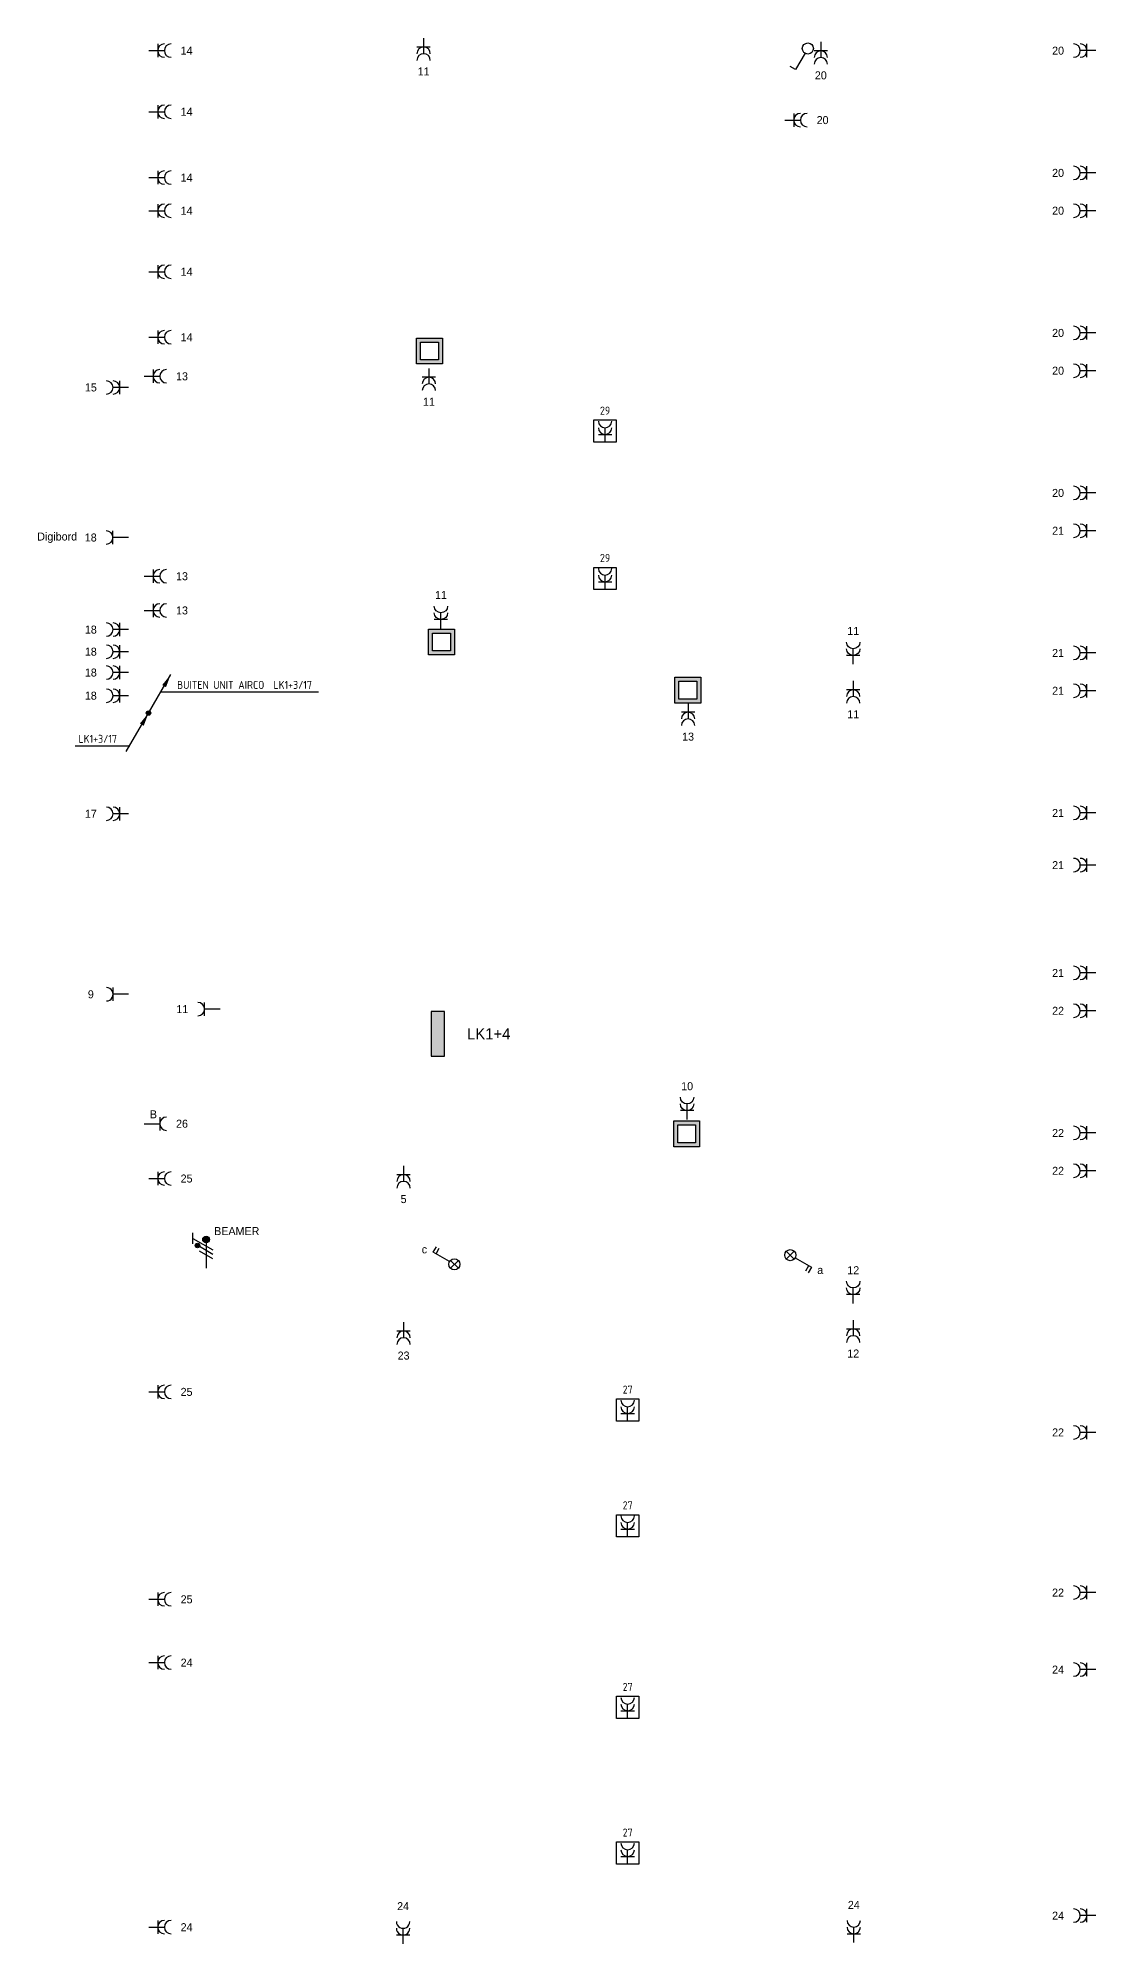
# Model space of a CAD drawing. Header units: millimetres. Extents: x -3262 to 112688, y 0 to 219176.
# Drawn here: x 88906 to 112688, y 174509 to 217385 of the extents above; entities that cross this region are included whole.
import ezdxf
from ezdxf.enums import TextEntityAlignment as Align
from ezdxf.lldxf.tags import DXFTag

# ---------------------------------------------------------------- set-up
doc = ezdxf.new("R2010")
doc.units = ezdxf.units.MM
doc.header["$LTSCALE"] = 100
for name, color, linetype in [('EL6112--', 3, 'Continuous'), ('EL6212--', 3, 'Continuous'), ('EL6222--', 3, 'Continuous'), ('EL6311--', 3, 'Continuous')]:
    doc.layers.add(name, color=color, linetype=linetype)
doc.styles.add('buro-018', font='BUROFONT.shx', dxfattribs={"height": 180})
doc.styles.add('BURO-025', font='BUROFONT.shx', dxfattribs={"height": 250})
doc.styles.add('STABICAD-012', font='ISOCP.SHX', dxfattribs={"height": 1.2})
doc.styles.add('STABICAD-018', font='ISOCP.SHX', dxfattribs={"height": 1.8})
tags = doc.linetypes.add('DASHEDX2', pattern=[1.5, 1, -0.5]).pattern_tags.tags
tags[6:7] = [DXFTag(74, 4), DXFTag(75, 0), DXFTag(340, '0'), DXFTag(46, 1.0), DXFTag(50, 0.0), DXFTag(44, 0.0), DXFTag(45, 0.0)]
tags[4:5] = [DXFTag(74, 4), DXFTag(75, 0), DXFTag(340, '0'), DXFTag(46, 1.0), DXFTag(50, 0.0), DXFTag(44, 0.0), DXFTag(45, 0.0)]

# ---------------------------------------------------------------- blocks, each defined once
blk = doc.blocks.new('111304A')
at = {"color": 0, "linetype": 'Continuous'}
for p, q in [((0, 1), (0, 4.5)), ((-1.5, 3), (1.5, 3))]:
    blk.add_line(p, q, dxfattribs=at)
for centre in [(0, 6), (0, 4.5)]:
    blk.add_arc(centre, 1.5, 180, 0, dxfattribs=at)
at = {"color": 0, "linetype": 'Continuous', "style": 'buro-018'}
for tag, p in [('CIRCUIT', (0, 8.5)), ('PANEL', (0, 11.5)), ('SUBCIRCUIT', (4.5, 8.5))]:
    blk.add_attdef(tag, text='', height=1.8, dxfattribs=at).set_placement(p, align=Align.MIDDLE)
at = {"color": 0, "linetype": 'Continuous', "style": 'buro-018', "flags": 1}
for tag, p in [('POWERCODE', (13, 8.5)), ('ARTICLECODE', (0, 0))]:
    blk.add_attdef(tag, text='', height=1.8, dxfattribs=at).set_placement(p, align=Align.MIDDLE)
blk = doc.blocks.new('111304')
at = {"color": 0, "linetype": 'Continuous'}
for p, q in [((-1.5, 4.5), (1.5, 4.5)), ((0, 1), (0, 4.5))]:
    blk.add_line(p, q, dxfattribs=at)
blk.add_arc((0, 6), 1.5, 180, 0, dxfattribs=at)
at = {"color": 0, "linetype": 'Continuous', "style": 'buro-018'}
for tag, p in [('CIRCUIT', (0, 8.5)), ('PANEL', (0, 11.5)), ('SUBCIRCUIT', (4.5, 8.5))]:
    blk.add_attdef(tag, text='', height=1.8, dxfattribs=at).set_placement(p, align=Align.MIDDLE)
at = {"color": 0, "linetype": 'Continuous', "style": 'buro-018', "flags": 1}
for tag, p in [('POWERCODE', (13, 8.5)), ('ARTICLECODE', (0, 0))]:
    blk.add_attdef(tag, text='', height=1.8, dxfattribs=at).set_placement(p, align=Align.MIDDLE)
blk = doc.blocks.new('111402')
at = {"color": 0, "linetype": 'Continuous'}
for p, q in [((-0.88, 1.37), (0.88, 3.13)), ((0.88, 1.37), (-0.88, 3.13))]:
    blk.add_line(p, q, dxfattribs=at)
blk = doc.blocks.new('*U67')
at = {"color": 0, "linetype": 'Continuous'}
for p, q in [((0.62, 3.33), (2.74, 7)), ((2.39, 6.39), (3.6, 5.69)), ((2.74, 7), (3.95, 6.3))]:
    blk.add_line(p, q, dxfattribs=at)
blk.add_circle((0, 2.25), 1.25, dxfattribs=at)
at = {"color": 0, "linetype": 'DASHEDX2'}
blk.add_blockref('111402', (0, 0), dxfattribs=at)
at = {"color": 0, "linetype": 'Continuous', "style": 'buro-018'}
blk.add_attdef('SWITCHCODE', text='', height=1.8, dxfattribs=at).set_placement((3.36, 9), align=Align.MIDDLE)
at = {"color": 0, "linetype": 'Continuous', "style": 'buro-018', "flags": 1}
blk.add_attdef('ARTICLECODE', text='', height=1.8, dxfattribs=at).set_placement((0, 0), align=Align.MIDDLE)
blk = doc.blocks.new('*U68')
at = {"color": 0, "linetype": 'Continuous'}
for p, q in [((0.62, 3.33), (2.74, 7)), ((2.39, 6.39), (3.6, 5.69)), ((2.74, 7), (3.95, 6.3))]:
    blk.add_line(p, q, dxfattribs=at)
blk.add_circle((0, 2.25), 1.25, dxfattribs=at)
at = {"color": 0, "linetype": 'DASHEDX2'}
blk.add_blockref('111402', (0, 0), dxfattribs=at)
at = {"color": 0, "linetype": 'Continuous', "style": 'buro-018'}
blk.add_attdef('SWITCHCODE', text='', height=1.8, dxfattribs=at).set_placement((3.36, 9), align=Align.MIDDLE)
at = {"color": 0, "linetype": 'Continuous', "style": 'buro-018', "flags": 1}
blk.add_attdef('ARTICLECODE', text='', height=1.8, dxfattribs=at).set_placement((0, 0), align=Align.MIDDLE)
blk = doc.blocks.new('E00078')
at = {"color": 0, "linetype": 'Continuous'}
for p, q in [((-3, 6.48), (-3, 8.98)), ((-3, 7.73), (1.5, 5.13)), ((1.5, 4.13), (-1.5, 5.87)), ((1.5, 3.13), (-1.5, 4.87)), ((0, 7.5), (0, 1))]:
    blk.add_line(p, q, dxfattribs=at)
at = {"color": 0, "linetype": 'Continuous', "const_width": 0.5}
blk.add_lwpolyline([(-2.18, 6.12, 1), (-1.68, 6.12, 1)], format="xyb", close=True, dxfattribs=at)
at = {"color": 0, "const_width": 0.75}
blk.add_lwpolyline([(-0.38, 7.5, 1), (0.38, 7.5, 1)], format="xyb", close=True, dxfattribs=at)
at = {"color": 0, "linetype": 'Continuous'}
for centre, radius in [((-1.93, 6.12), 0.5), ((0, 7.5), 0.75)]:
    blk.add_circle(centre, radius, dxfattribs=at)
at = {"color": 0, "linetype": 'Continuous', "style": 'buro-018'}
for tag, p in [('PANEL', (0, 14)), ('CIRCUIT', (0, 11)), ('SUBCIRCUIT', (4.5, 11))]:
    blk.add_attdef(tag, text='', height=1.8, dxfattribs=at).set_placement(p, align=Align.MIDDLE)
at = {"color": 0, "linetype": 'Continuous', "style": 'buro-018', "flags": 1}
for tag, p in [('POWERCODE', (13, 11)), ('ARTICLECODE', (0, 0))]:
    blk.add_attdef(tag, text='', height=1.8, dxfattribs=at).set_placement(p, align=Align.MIDDLE)
blk = doc.blocks.new('1116A4C')
at = {"color": 0, "linetype": 'Continuous'}
for p, q in [((-5, 4), (-5, 1)), ((5, 4), (-5, 4)), ((-5, 1), (5, 1)), ((5, 1), (5, 4))]:
    blk.add_line(p, q, dxfattribs=at)
blk.add_solid([(-5, 4), (-5, 1), (5, 4), (5, 1)], dxfattribs=at)
at = {"color": 1, "style": 'STABICAD-012', "flags": 1}
blk.add_attdef('CASCADINGPANEL', text='', height=1.8, rotation=90, dxfattribs=at).set_placement((979.06, 1958.83), align=Align.MIDDLE_CENTER)
at = {"color": 0, "linetype": 'Continuous', "style": 'buro-018'}
for tag, p in [('PANEL', (0, 15)), ('CIRCUIT', (0, 9)), ('SUBCIRCUIT', (4.5, 9)), ('PANELNAME', (0, 6))]:
    blk.add_attdef(tag, text='', height=1.8, dxfattribs=at).set_placement(p, align=Align.MIDDLE)
at = {"color": 0, "linetype": 'Continuous', "style": 'buro-018', "flags": 1}
blk.add_attdef('ARTICLECODE', text='', height=1.8, dxfattribs=at).set_placement((0, 0), align=Align.MIDDLE)
blk = doc.blocks.new('E00414')
at = {"color": 0, "linetype": 'Continuous'}
for p, q in [((-2.9, -2.9), (-2.9, 2.9)), ((-2.9, 2.9), (2.9, 2.9)), ((-2, 2), (2, 2)), ((-2, -2), (-2, 2)), ((2, 2), (2, -2)), ((2.9, 2.9), (2.9, -2.9)), ((2.9, -2.9), (-2.9, -2.9)), ((2, -2), (-2, -2))]:
    blk.add_line(p, q, dxfattribs=at)
for points in [[(-2.9, 2.9), (2.9, 2.9), (-2, 2), (2, 2)], [(-2, -2), (-2.9, -2.9), (-2, 2), (-2.9, 2.9)], [(2, 2), (2.9, 2.9), (2, -2), (2.9, -2.9)], [(2, -2), (2.9, -2.9), (-2, -2), (-2.9, -2.9)]]:
    blk.add_solid(points, dxfattribs=at)
at = {"color": 0, "linetype": 'Continuous', "style": 'STABICAD-018'}
for tag, p in [('PANEL', (0, 8)), ('CIRCUIT', (0, 5)), ('SUBCIRCUIT', (4.5, 5)), ('ARTICLECODE', (0, 0))]:
    blk.add_attdef(tag, text='', height=1.8, dxfattribs=at).set_placement(p, align=Align.MIDDLE)
at = {"color": 0, "linetype": 'Continuous', "style": 'STABICAD-018', "flags": 1}
blk.add_attdef('POWERCODE', text='', height=1.8, dxfattribs=at).set_placement((13, 5), align=Align.MIDDLE)
blk = doc.blocks.new('111304R')
at = {"color": 0, "linetype": 'Continuous'}
for p, q in [((-2.5, 2.5), (2.5, 2.5)), ((-2.5, -2.5), (-2.5, 2.5)), ((0, -2.25), (0, 0.75)), ((2.5, 2.5), (2.5, -2.5)), ((2.5, -2.5), (-2.5, -2.5)), ((-1.5, -0.75), (1.5, -0.75))]:
    blk.add_line(p, q, dxfattribs=at)
for centre in [(0, 2.25), (0, 0.75)]:
    blk.add_arc(centre, 1.5, 180, 0, dxfattribs=at)
at = {"color": 0, "linetype": 'Continuous', "style": 'STABICAD-018'}
for tag, p in [('CIRCUIT', (-0.12, 3.9)), ('PANEL', (-0.12, 6.9)), ('SUBCIRCUIT', (4.38, 3.9)), ('ARTICLECODE', (0, -3.5))]:
    blk.add_attdef(tag, text='', height=1.8, dxfattribs=at).set_placement(p, align=Align.MIDDLE)
at = {"color": 0, "linetype": 'Continuous', "style": 'STABICAD-018', "flags": 1}
blk.add_attdef('POWERCODE', text='', height=1.8, dxfattribs=at).set_placement((12.88, 3.9), align=Align.MIDDLE)
blk = doc.blocks.new('1114A1')
at = {"color": 0, "linetype": 'Continuous'}
for p, q in [((0.62, 3.33), (2.74, 7)), ((2.74, 7), (3.95, 6.3))]:
    blk.add_line(p, q, dxfattribs=at)
blk.add_circle((0, 2.25), 1.25, dxfattribs=at)
at = {"color": 0, "linetype": 'Continuous', "style": 'STABICAD-018'}
for tag, p in [('SWITCHCODE', (3.36, 9)), ('ARTICLECODE', (0, 0))]:
    blk.add_attdef(tag, text='', height=1.8, dxfattribs=at).set_placement(p, align=Align.MIDDLE)
blk = doc.blocks.new('E00429')
at = {"color": 0, "linetype": 'Continuous'}
for p, q in [((0, 0), (5, 8.66)), ((-5, -8.66), (0, 0))]:
    blk.add_line(p, q, dxfattribs=at)
for points in [[(5, 8.66, 0, 1, 0), (3.5, 6.06, 1, 1, 0)], [(0, 0, 0, 1, 0), (-1.5, -2.6, 1, 1, 0)]]:
    blk.add_lwpolyline(points, format="xyseb", dxfattribs=at)
blk.add_lwpolyline([(-0.25, 0, 0.5, 0.5, 1), (0.25, 0, 0.5, 0.5, 1)], format="xyseb", close=True, dxfattribs=at)
blk.add_circle((0, 0), 0.5, dxfattribs=at)
at = {"color": 0, "linetype": 'Continuous', "style": 'STABICAD-018'}
blk.add_attdef('ARTICLECODE', text='', height=1.8, dxfattribs=at).set_placement((0, 0), align=Align.MIDDLE)

msp = doc.modelspace()

# ---------------------------------------------------------------- linework, layer by layer
at = {"layer": 'EL6112--', "color": 1}
for points in [[(95213, 202669), (91668, 202669)], [(90971, 201456), (89736, 201456)]]:
    msp.add_lwpolyline(points, dxfattribs=at)

# ---------------------------------------------------------------- block references
at = {"layer": 'EL6112--', "linetype": 'Continuous', "xscale": 100, "yscale": 100, "zscale": 100}
msp.add_blockref('E00429', (91388, 202200), dxfattribs=at)
at = {"layer": 'EL6212--', "linetype": 'Continuous'}
ref = msp.add_blockref('1116A4C', (97641, 194983), dxfattribs=dict(at, xscale=99.99999999999999, yscale=99.99999999999999, zscale=99.99999999999999, rotation=270.0000416881517))
ref.add_attrib('PANELNAME', 'LK1+4', dxfattribs={"layer": '0', "color": 2, "linetype": 'ByBlock', "height": 250, "style": 'BURO-025'}).set_placement((99037, 194983), align=Align.MIDDLE)
at = {"layer": 'EL6222--', "linetype": 'Continuous'}
ref = msp.add_blockref('111304A', (97574, 217485), dxfattribs=dict(at, xscale=100, yscale=100, zscale=100, rotation=180))
ref.add_attrib('CIRCUIT', '11', dxfattribs={"layer": '0', "color": 1, "linetype": 'Continuous', "height": 180, "style": 'buro-018'}).set_placement((97574, 216635), align=Align.MIDDLE)
ref = msp.add_blockref('111304A', (91294, 217103), dxfattribs=dict(at, xscale=100, yscale=100, zscale=100, rotation=270))
ref.add_attrib('CIRCUIT', '14', dxfattribs={"layer": '0', "color": 1, "linetype": 'ByBlock', "height": 180, "style": 'buro-018'}).set_placement((92244, 217103), align=Align.MIDDLE)
ref = msp.add_blockref('111304A', (106504, 217398), dxfattribs=dict(at, xscale=100, yscale=100, zscale=100, rotation=180))
ref.add_attrib('CIRCUIT', '20', dxfattribs={"layer": '0', "color": 1, "linetype": 'Continuous', "height": 180, "style": 'buro-018'}).set_placement((106504, 216548), align=Align.MIDDLE)
ref = msp.add_blockref('111304A', (112788, 217103), dxfattribs=dict(at, xscale=100, yscale=100, zscale=100, rotation=90.00000000000001))
ref.add_attrib('CIRCUIT', '20', dxfattribs={"layer": '0', "color": 1, "linetype": 'ByBlock', "height": 180, "style": 'buro-018'}).set_placement((111838, 217103), align=Align.MIDDLE)
ref = msp.add_blockref('111304A', (91294, 215728), dxfattribs=dict(at, xscale=100, yscale=100, zscale=100, rotation=270))
ref.add_attrib('CIRCUIT', '14', dxfattribs={"layer": '0', "color": 1, "linetype": 'ByBlock', "height": 180, "style": 'buro-018'}).set_placement((92244, 215728), align=Align.MIDDLE)
ref = msp.add_blockref('111304A', (105594, 215541), dxfattribs=dict(at, xscale=99.99999999999997, yscale=99.99999999999997, zscale=99.99999999999997, rotation=270.0000833761825))
ref.add_attrib('CIRCUIT', '20', dxfattribs={"layer": '0', "color": 1, "linetype": 'ByBlock', "height": 180, "style": 'buro-018'}).set_placement((106544, 215541), align=Align.MIDDLE)
ref = msp.add_blockref('111304A', (91294, 214246), dxfattribs=dict(at, xscale=100, yscale=100, zscale=100, rotation=270))
ref.add_attrib('CIRCUIT', '14', dxfattribs={"layer": '0', "color": 1, "linetype": 'ByBlock', "height": 180, "style": 'buro-018'}).set_placement((92244, 214246), align=Align.MIDDLE)
ref = msp.add_blockref('111304A', (112788, 214353), dxfattribs=dict(at, xscale=100, yscale=100, zscale=100, rotation=90.00000000000001))
ref.add_attrib('CIRCUIT', '20', dxfattribs={"layer": '0', "color": 1, "linetype": 'ByBlock', "height": 180, "style": 'buro-018'}).set_placement((111838, 214353), align=Align.MIDDLE)
ref = msp.add_blockref('111304A', (91294, 213500), dxfattribs=dict(at, xscale=100, yscale=100, zscale=100, rotation=270.0000833776396))
ref.add_attrib('CIRCUIT', '14', dxfattribs={"layer": '0', "color": 1, "linetype": 'ByBlock', "height": 180, "style": 'buro-018'}).set_placement((92244, 213500), align=Align.MIDDLE)
ref = msp.add_blockref('111304A', (112788, 213503), dxfattribs=dict(at, xscale=100, yscale=100, zscale=100, rotation=90.00000000000001))
ref.add_attrib('CIRCUIT', '20', dxfattribs={"layer": '0', "color": 1, "linetype": 'ByBlock', "height": 180, "style": 'buro-018'}).set_placement((111838, 213503), align=Align.MIDDLE)
ref = msp.add_blockref('111304A', (91294, 212128), dxfattribs=dict(at, xscale=100, yscale=100, zscale=100, rotation=270))
ref.add_attrib('CIRCUIT', '14', dxfattribs={"layer": '0', "color": 1, "linetype": 'ByBlock', "height": 180, "style": 'buro-018'}).set_placement((92244, 212128), align=Align.MIDDLE)
ref = msp.add_blockref('111304A', (91294, 210655), dxfattribs=dict(at, xscale=100, yscale=100, zscale=100, rotation=269.9999166235746))
ref.add_attrib('CIRCUIT', '14', dxfattribs={"layer": '0', "color": 1, "linetype": 'ByBlock', "height": 180, "style": 'buro-018'}).set_placement((92244, 210655), align=Align.MIDDLE)
at = {"layer": 'EL6222--', "linetype": 'Continuous', "xscale": 100, "yscale": 100, "zscale": 100}
for p in [(97706, 210344), (97975, 203797), (103514, 202716), (103489, 192734)]:
    msp.add_blockref('E00414', p, dxfattribs=at)
at = {"layer": 'EL6222--', "linetype": 'Continuous'}
ref = msp.add_blockref('111304A', (112788, 210753), dxfattribs=dict(at, xscale=99.99999999999997, yscale=99.99999999999997, zscale=99.99999999999997, rotation=90.00008337618254))
ref.add_attrib('CIRCUIT', '20', dxfattribs={"layer": '0', "color": 1, "linetype": 'ByBlock', "height": 180, "style": 'buro-018'}).set_placement((111838, 210753), align=Align.MIDDLE)
ref = msp.add_blockref('111304A', (91041, 209525), dxfattribs=dict(at, xscale=100, yscale=100, zscale=100, rotation=90.00000000000001))
ref.add_attrib('CIRCUIT', '15', dxfattribs={"layer": '0', "color": 1, "linetype": 'ByBlock', "height": 180, "style": 'buro-018'}).set_placement((90091, 209525), align=Align.MIDDLE)
ref = msp.add_blockref('111304A', (91191, 209777), dxfattribs=dict(at, xscale=100, yscale=100, zscale=100, rotation=270))
ref.add_attrib('CIRCUIT', '13', dxfattribs={"layer": '0', "color": 1, "linetype": 'ByBlock', "height": 180, "style": 'buro-018'}).set_placement((92141, 209777), align=Align.MIDDLE)
ref = msp.add_blockref('111304A', (97693, 210055), dxfattribs=dict(at, xscale=100, yscale=100, zscale=100, rotation=180))
ref.add_attrib('CIRCUIT', '11', dxfattribs={"layer": '0', "color": 1, "linetype": 'Continuous', "height": 180, "style": 'buro-018'}).set_placement((97693, 209205), align=Align.MIDDLE)
ref = msp.add_blockref('111304A', (112788, 209903), dxfattribs=dict(at, xscale=100, yscale=100, zscale=100, rotation=90.00000000000001))
ref.add_attrib('CIRCUIT', '20', dxfattribs={"layer": '0', "color": 1, "linetype": 'ByBlock', "height": 180, "style": 'buro-018'}).set_placement((111838, 209903), align=Align.MIDDLE)
ref = msp.add_blockref('111304R', (101653, 208544), dxfattribs=dict(at, xscale=100, yscale=100, zscale=100))
ref.add_attrib('CIRCUIT', '29', dxfattribs={"layer": '0', "color": 1, "linetype": 'Continuous', "height": 180, "style": 'STABICAD-018'}).set_placement((101653, 209005), align=Align.MIDDLE)
ref = msp.add_blockref('111304A', (112788, 207153), dxfattribs=dict(at, xscale=99.99999999999997, yscale=99.99999999999997, zscale=99.99999999999997, rotation=90.00008337618254))
ref.add_attrib('CIRCUIT', '20', dxfattribs={"layer": '0', "color": 1, "linetype": 'ByBlock', "height": 180, "style": 'buro-018'}).set_placement((111838, 207153), align=Align.MIDDLE)
ref = msp.add_blockref('111304', (91039, 206150), dxfattribs=dict(at, xscale=100, yscale=100, zscale=100, rotation=90.00000000000001))
ref.add_attrib('CIRCUIT', '18', dxfattribs={"layer": '0', "color": 1, "linetype": 'Continuous', "height": 180, "style": 'buro-018'}).set_placement((90089, 206150), align=Align.MIDDLE)
ref.add_attrib('SUBCIRCUIT', 'Digibord', dxfattribs={"layer": '0', "color": 1, "linetype": 'Continuous', "height": 180, "style": 'buro-018'}).set_placement((89335, 206150), align=Align.MIDDLE)
ref = msp.add_blockref('111304A', (112788, 206303), dxfattribs=dict(at, xscale=100, yscale=100, zscale=100, rotation=90.00000000000001))
ref.add_attrib('CIRCUIT', '21', dxfattribs={"layer": '0', "color": 1, "linetype": 'ByBlock', "height": 180, "style": 'buro-018'}).set_placement((111838, 206303), align=Align.MIDDLE)
ref = msp.add_blockref('111304A', (91191, 205279), dxfattribs=dict(at, xscale=100, yscale=100, zscale=100, rotation=270))
ref.add_attrib('CIRCUIT', '13', dxfattribs={"layer": '0', "color": 1, "linetype": 'ByBlock', "height": 180, "style": 'buro-018'}).set_placement((92141, 205279), align=Align.MIDDLE)
ref = msp.add_blockref('111304R', (101653, 205228), dxfattribs=dict(at, xscale=100, yscale=100, zscale=100))
ref.add_attrib('CIRCUIT', '29', dxfattribs={"layer": '0', "color": 1, "linetype": 'Continuous', "height": 180, "style": 'STABICAD-018'}).set_placement((101653, 205690), align=Align.MIDDLE)
ref = msp.add_blockref('111304A', (91191, 204509), dxfattribs=dict(at, xscale=100, yscale=100, zscale=100, rotation=270))
ref.add_attrib('CIRCUIT', '13', dxfattribs={"layer": '0', "color": 1, "linetype": 'ByBlock', "height": 180, "style": 'buro-018'}).set_placement((92141, 204509), align=Align.MIDDLE)
ref = msp.add_blockref('111304A', (97964, 204006), dxfattribs=dict(at, xscale=-100, yscale=100, zscale=100))
ref.add_attrib('CIRCUIT', '11', dxfattribs={"layer": '0', "color": 1, "linetype": 'Continuous', "height": 180, "style": 'buro-018'}).set_placement((97964, 204856), align=Align.MIDDLE)
ref = msp.add_blockref('111304A', (91041, 204078), dxfattribs=dict(at, xscale=100, yscale=100, zscale=100, rotation=90.00000000000001))
ref.add_attrib('CIRCUIT', '18', dxfattribs={"layer": '0', "color": 1, "linetype": 'ByBlock', "height": 180, "style": 'buro-018'}).set_placement((90091, 204078), align=Align.MIDDLE)
ref = msp.add_blockref('111304A', (107233, 203197), dxfattribs=dict(at, xscale=-100, yscale=100, zscale=100))
ref.add_attrib('CIRCUIT', '11', dxfattribs={"layer": '0', "color": 1, "linetype": 'Continuous', "height": 180, "style": 'buro-018'}).set_placement((107233, 204047), align=Align.MIDDLE)
ref = msp.add_blockref('111304A', (91041, 203581), dxfattribs=dict(at, xscale=100, yscale=100, zscale=100, rotation=90.00000000000001))
ref.add_attrib('CIRCUIT', '18', dxfattribs={"layer": '0', "color": 1, "linetype": 'ByBlock', "height": 180, "style": 'buro-018'}).set_placement((90091, 203581), align=Align.MIDDLE)
ref = msp.add_blockref('111304A', (112788, 203553), dxfattribs=dict(at, xscale=100, yscale=100, zscale=100, rotation=90.00000000000001))
ref.add_attrib('CIRCUIT', '21', dxfattribs={"layer": '0', "color": 1, "linetype": 'ByBlock', "height": 180, "style": 'buro-018'}).set_placement((111838, 203553), align=Align.MIDDLE)
ref = msp.add_blockref('111304A', (91041, 203112), dxfattribs=dict(at, xscale=100, yscale=100, zscale=100, rotation=90.00000000000001))
ref.add_attrib('CIRCUIT', '18', dxfattribs={"layer": '0', "color": 1, "linetype": 'ByBlock', "height": 180, "style": 'buro-018'}).set_placement((90091, 203112), align=Align.MIDDLE)
ref = msp.add_blockref('111304A', (107233, 203022), dxfattribs=dict(at, xscale=100, yscale=100, zscale=100, rotation=180))
ref.add_attrib('CIRCUIT', '11', dxfattribs={"layer": '0', "color": 1, "linetype": 'Continuous', "height": 180, "style": 'buro-018'}).set_placement((107233, 202172), align=Align.MIDDLE)
ref = msp.add_blockref('111304A', (112788, 202703), dxfattribs=dict(at, xscale=100, yscale=100, zscale=100, rotation=90.00000000000001))
ref.add_attrib('CIRCUIT', '21', dxfattribs={"layer": '0', "color": 1, "linetype": 'ByBlock', "height": 180, "style": 'buro-018'}).set_placement((111838, 202703), align=Align.MIDDLE)
ref = msp.add_blockref('111304A', (91041, 202591), dxfattribs=dict(at, xscale=100, yscale=100, zscale=100, rotation=90.00000000000001))
ref.add_attrib('CIRCUIT', '18', dxfattribs={"layer": '0', "color": 1, "linetype": 'ByBlock', "height": 180, "style": 'buro-018'}).set_placement((90091, 202591), align=Align.MIDDLE)
ref = msp.add_blockref('111304A', (103519, 202520), dxfattribs=dict(at, xscale=100, yscale=100, zscale=100, rotation=180))
ref.add_attrib('CIRCUIT', '13', dxfattribs={"layer": '0', "color": 1, "linetype": 'Continuous', "height": 180, "style": 'buro-018'}).set_placement((103519, 201670), align=Align.MIDDLE)
ref = msp.add_blockref('111304A', (91041, 199934), dxfattribs=dict(at, xscale=100, yscale=100, zscale=100, rotation=90.00000000000001))
ref.add_attrib('CIRCUIT', '17', dxfattribs={"layer": '0', "color": 1, "linetype": 'ByBlock', "height": 180, "style": 'buro-018'}).set_placement((90091, 199934), align=Align.MIDDLE)
ref = msp.add_blockref('111304A', (112788, 199953), dxfattribs=dict(at, xscale=99.99999999999999, yscale=99.99999999999999, zscale=99.99999999999999, rotation=90.00004168809133))
ref.add_attrib('CIRCUIT', '21', dxfattribs={"layer": '0', "color": 1, "linetype": 'ByBlock', "height": 180, "style": 'buro-018'}).set_placement((111838, 199953), align=Align.MIDDLE)
ref = msp.add_blockref('111304A', (112788, 198780), dxfattribs=dict(at, xscale=99.99999999999999, yscale=99.99999999999999, zscale=99.99999999999999, rotation=89.9999583118483))
ref.add_attrib('CIRCUIT', '21', dxfattribs={"layer": '0', "color": 1, "linetype": 'ByBlock', "height": 180, "style": 'buro-018'}).set_placement((111838, 198780), align=Align.MIDDLE)
ref = msp.add_blockref('111304A', (112788, 196353), dxfattribs=dict(at, xscale=99.99999999999999, yscale=99.99999999999999, zscale=99.99999999999999, rotation=90.00004168784847))
ref.add_attrib('CIRCUIT', '21', dxfattribs={"layer": '0', "color": 1, "linetype": 'ByBlock', "height": 180, "style": 'buro-018'}).set_placement((111838, 196353), align=Align.MIDDLE)
ref = msp.add_blockref('111304', (91041, 195873), dxfattribs=dict(at, xscale=99.99999999999999, yscale=99.99999999999999, zscale=99.99999999999999, rotation=89.99995831172637))
ref.add_attrib('CIRCUIT', '9', dxfattribs={"layer": '0', "color": 1, "linetype": 'Continuous', "height": 180, "style": 'buro-018'}).set_placement((90091, 195873), align=Align.MIDDLE)
ref = msp.add_blockref('111304', (93098, 195539), dxfattribs=dict(at, xscale=100, yscale=100, zscale=100, rotation=90.00000000000001))
ref.add_attrib('CIRCUIT', '11', dxfattribs={"layer": '0', "color": 1, "linetype": 'ByBlock', "height": 180, "style": 'buro-018'}).set_placement((92148, 195539), align=Align.MIDDLE)
ref = msp.add_blockref('111304A', (112788, 195503), dxfattribs=dict(at, xscale=100, yscale=100, zscale=100, rotation=90.00000000000001))
ref.add_attrib('CIRCUIT', '22', dxfattribs={"layer": '0', "color": 1, "linetype": 'ByBlock', "height": 180, "style": 'buro-018'}).set_placement((111838, 195503), align=Align.MIDDLE)
ref = msp.add_blockref('111304A', (103498, 192955), dxfattribs=dict(at, xscale=-100, yscale=100, zscale=100))
ref.add_attrib('CIRCUIT', '10', dxfattribs={"layer": '0', "color": 1, "linetype": 'Continuous', "height": 180, "style": 'buro-018'}).set_placement((103498, 193805), align=Align.MIDDLE)
ref = msp.add_blockref('111304', (91191, 192961), dxfattribs=dict(at, xscale=100, yscale=100, zscale=100, rotation=269.9999166235746))
ref.add_attrib('CIRCUIT', '26', dxfattribs={"layer": '0', "color": 1, "linetype": 'ByBlock', "height": 180, "style": 'buro-018'}).set_placement((92141, 192961), align=Align.MIDDLE)
ref = msp.add_blockref('111304A', (112788, 192753), dxfattribs=dict(at, xscale=99.99999999999999, yscale=99.99999999999999, zscale=99.99999999999999, rotation=90.00004168809133))
ref.add_attrib('CIRCUIT', '22', dxfattribs={"layer": '0', "color": 1, "linetype": 'ByBlock', "height": 180, "style": 'buro-018'}).set_placement((111838, 192753), align=Align.MIDDLE)
ref = msp.add_blockref('111304A', (91294, 191728), dxfattribs=dict(at, xscale=99.99999999999999, yscale=99.99999999999999, zscale=99.99999999999999, rotation=270.0000416882132))
ref.add_attrib('CIRCUIT', '25', dxfattribs={"layer": '0', "color": 1, "linetype": 'ByBlock', "height": 180, "style": 'buro-018'}).set_placement((92244, 191728), align=Align.MIDDLE)
ref = msp.add_blockref('111304A', (97123, 192114), dxfattribs=dict(at, xscale=100, yscale=100, zscale=100, rotation=180))
ref.add_attrib('CIRCUIT', '5', dxfattribs={"layer": '0', "color": 1, "linetype": 'Continuous', "height": 180, "style": 'buro-018'}).set_placement((97123, 191264), align=Align.MIDDLE)
ref = msp.add_blockref('111304A', (112788, 191903), dxfattribs=dict(at, xscale=100, yscale=100, zscale=100, rotation=90.00000000000001))
ref.add_attrib('CIRCUIT', '22', dxfattribs={"layer": '0', "color": 1, "linetype": 'ByBlock', "height": 180, "style": 'buro-018'}).set_placement((111838, 191903), align=Align.MIDDLE)
ref = msp.add_blockref('E00078', (92682, 189608), dxfattribs=dict(at, xscale=100, yscale=100, zscale=100))
ref.add_attrib('POWERCODE', 'BEAMER', dxfattribs={"layer": '0', "color": 1, "linetype": 'ByBlock', "height": 180, "style": 'buro-018'}).set_placement((93372, 190546), align=Align.MIDDLE)
ref = msp.add_blockref('111304A', (107233, 188816), dxfattribs=dict(at, xscale=-100, yscale=100, zscale=100))
ref.add_attrib('CIRCUIT', '12', dxfattribs={"layer": '0', "color": 1, "linetype": 'Continuous', "height": 180, "style": 'buro-018'}).set_placement((107233, 189666), align=Align.MIDDLE)
ref = msp.add_blockref('111304A', (97123, 188595), dxfattribs=dict(at, xscale=100, yscale=100, zscale=100, rotation=180))
ref.add_attrib('CIRCUIT', '23', dxfattribs={"layer": '0', "color": 1, "linetype": 'Continuous', "height": 180, "style": 'buro-018'}).set_placement((97123, 187745), align=Align.MIDDLE)
ref = msp.add_blockref('111304A', (107233, 188642), dxfattribs=dict(at, xscale=100, yscale=100, zscale=100, rotation=180))
ref.add_attrib('CIRCUIT', '12', dxfattribs={"layer": '0', "color": 1, "linetype": 'Continuous', "height": 180, "style": 'buro-018'}).set_placement((107233, 187792), align=Align.MIDDLE)
ref = msp.add_blockref('111304A', (91294, 186928), dxfattribs=dict(at, xscale=100, yscale=100, zscale=100, rotation=270))
ref.add_attrib('CIRCUIT', '25', dxfattribs={"layer": '0', "color": 1, "linetype": 'ByBlock', "height": 180, "style": 'buro-018'}).set_placement((92244, 186928), align=Align.MIDDLE)
ref = msp.add_blockref('111304R', (102161, 186518), dxfattribs=dict(at, xscale=100, yscale=100, zscale=100))
ref.add_attrib('CIRCUIT', '27', dxfattribs={"layer": '0', "color": 1, "linetype": 'Continuous', "height": 180, "style": 'STABICAD-018'}).set_placement((102161, 186980), align=Align.MIDDLE)
ref = msp.add_blockref('111304A', (112788, 186017), dxfattribs=dict(at, xscale=99.99999999999999, yscale=99.99999999999999, zscale=99.99999999999999, rotation=89.99995831178677))
ref.add_attrib('CIRCUIT', '22', dxfattribs={"layer": '0', "color": 1, "linetype": 'ByBlock', "height": 180, "style": 'buro-018'}).set_placement((111838, 186017), align=Align.MIDDLE)
ref = msp.add_blockref('111304R', (102161, 183914), dxfattribs=dict(at, xscale=100, yscale=100, zscale=100))
ref.add_attrib('CIRCUIT', '27', dxfattribs={"layer": '0', "color": 1, "linetype": 'Continuous', "height": 180, "style": 'STABICAD-018'}).set_placement((102161, 184376), align=Align.MIDDLE)
ref = msp.add_blockref('111304A', (91294, 182261), dxfattribs=dict(at, xscale=100, yscale=100, zscale=100, rotation=270))
ref.add_attrib('CIRCUIT', '25', dxfattribs={"layer": '0', "color": 1, "linetype": 'ByBlock', "height": 180, "style": 'buro-018'}).set_placement((92244, 182261), align=Align.MIDDLE)
ref = msp.add_blockref('111304A', (112788, 182414), dxfattribs=dict(at, xscale=100, yscale=100, zscale=100, rotation=90.00000000000001))
ref.add_attrib('CIRCUIT', '22', dxfattribs={"layer": '0', "color": 1, "linetype": 'ByBlock', "height": 180, "style": 'buro-018'}).set_placement((111838, 182414), align=Align.MIDDLE)
ref = msp.add_blockref('111304A', (91294, 180838), dxfattribs=dict(at, xscale=100, yscale=100, zscale=100, rotation=270))
ref.add_attrib('CIRCUIT', '24', dxfattribs={"layer": '0', "color": 1, "linetype": 'ByBlock', "height": 180, "style": 'buro-018'}).set_placement((92244, 180838), align=Align.MIDDLE)
ref = msp.add_blockref('111304A', (112788, 180681), dxfattribs=dict(at, xscale=100, yscale=100, zscale=100, rotation=90.00000000000001))
ref.add_attrib('CIRCUIT', '24', dxfattribs={"layer": '0', "color": 1, "linetype": 'ByBlock', "height": 180, "style": 'buro-018'}).set_placement((111838, 180681), align=Align.MIDDLE)
ref = msp.add_blockref('111304R', (102161, 179830), dxfattribs=dict(at, xscale=100, yscale=100, zscale=100))
ref.add_attrib('CIRCUIT', '27', dxfattribs={"layer": '0', "color": 1, "linetype": 'Continuous', "height": 180, "style": 'STABICAD-018'}).set_placement((102161, 180291), align=Align.MIDDLE)
ref = msp.add_blockref('111304R', (102161, 176553), dxfattribs=dict(at, xscale=100, yscale=100, zscale=100))
ref.add_attrib('CIRCUIT', '27', dxfattribs={"layer": '0', "color": 1, "linetype": 'Continuous', "height": 180, "style": 'STABICAD-018'}).set_placement((102161, 177014), align=Align.MIDDLE)
ref = msp.add_blockref('111304A', (97112, 174409), dxfattribs=dict(at, xscale=100.0000000000004, yscale=100.0000000000004, zscale=100.0000000000004, rotation=359.9999166269161))
ref.add_attrib('CIRCUIT', '24', dxfattribs={"layer": '0', "color": 1, "linetype": 'ByBlock', "height": 180, "style": 'buro-018'}).set_placement((97112, 175359), align=Align.MIDDLE)
ref = msp.add_blockref('111304A', (107246, 174437), dxfattribs=dict(at, xscale=100.0000000000002, yscale=100.0000000000002, zscale=100.0000000000002, rotation=0.05600024443555995))
ref.add_attrib('CIRCUIT', '24', dxfattribs={"layer": '0', "color": 1, "linetype": 'ByBlock', "height": 180, "style": 'buro-018'}).set_placement((107246, 175387), align=Align.MIDDLE)
ref = msp.add_blockref('111304A', (91294, 174886), dxfattribs=dict(at, xscale=100, yscale=100, zscale=100, rotation=270))
ref.add_attrib('CIRCUIT', '24', dxfattribs={"layer": '0', "color": 1, "linetype": 'ByBlock', "height": 180, "style": 'buro-018'}).set_placement((92244, 174886), align=Align.MIDDLE)
ref = msp.add_blockref('111304A', (112788, 175145), dxfattribs=dict(at, xscale=100, yscale=100, zscale=100, rotation=90.00000000000001))
ref.add_attrib('CIRCUIT', '24', dxfattribs={"layer": '0', "color": 1, "linetype": 'ByBlock', "height": 180, "style": 'buro-018'}).set_placement((111838, 175145), align=Align.MIDDLE)
at = {"layer": 'EL6311--', "linetype": 'Continuous', "xscale": 100, "yscale": 100, "zscale": 100, "rotation": 180}
msp.add_blockref('1114A1', (106212, 217377), dxfattribs=at)
at = {"layer": 'EL6311--', "linetype": 'Continuous'}
ref = msp.add_blockref('*U67', (98491, 189798), dxfattribs=dict(at, xscale=100, yscale=100, zscale=100, rotation=90.00000000000001))
ref.add_attrib('SWITCHCODE', 'c', dxfattribs={"layer": '0', "color": 1, "linetype": 'ByBlock', "height": 180, "style": 'buro-018'}).set_placement((97591, 190133), align=Align.MIDDLE)
ref = msp.add_blockref('*U68', (105591, 190004), dxfattribs=dict(at, xscale=100, yscale=100, zscale=100, rotation=270))
ref.add_attrib('SWITCHCODE', 'a', dxfattribs={"layer": '0', "color": 1, "linetype": 'ByBlock', "height": 180, "style": 'buro-018'}).set_placement((106491, 189668), align=Align.MIDDLE)

# ---------------------------------------------------------------- texts
at = {"layer": 'EL6112--', "color": 1, "style": 'STABICAD-018'}
for s, p in [('BUITEN UNIT AIRCO  LK1+3/17', (92030, 202743)), (' LK1+3/17', (89711, 201530))]:
    msp.add_text(s, height=180, dxfattribs=at).set_placement(p)
at = {"layer": 'EL6222--', "color": 1, "style": 'buro-018'}
msp.add_text('B', height=180, dxfattribs=at).set_placement((91418, 193083))

doc.saveas('drawing.dxf')
